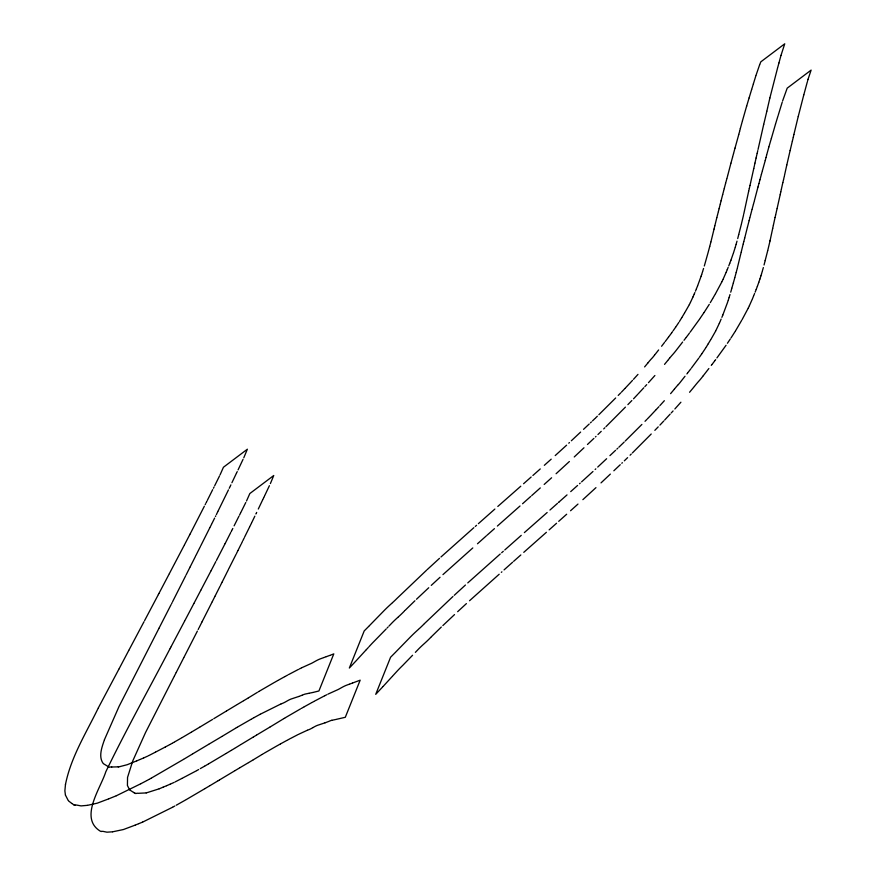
<?xml version="1.0" encoding="UTF-8"?>
<svg xmlns="http://www.w3.org/2000/svg" width="876" height="876" viewBox="0 0 876 876"><rect width="100%" height="100%" fill="white"/><g stroke="black" fill="none" stroke-linecap="round" stroke-linejoin="round"><path stroke-width="1.31" d="M65.426 795.036L64.879 790.853L65.492 784.272M65.481 784.469C70.89 757.16 86.166 732.96 98.2 708.158M773.398 225.143L775.03 217.598M773.377 225.252L772.72 228.351M743.724 214.182L748.652 191.296M754.926 163.199L754.488 165.246M754.981 162.98L756.076 158.041M770.103 240.484L769.982 241.053M770.124 240.374L772.687 228.461M781.304 189.501L780.823 191.778M781.381 189.161L782.421 184.453M743.538 215.091L741.446 223.84M769.938 241.283L767.803 250.262M721.09 200.757L722.689 194.538M750.71 182.252L753.765 168.564M747.469 227.059L749.1 220.719M777.012 208.904L775.687 214.795M777.089 208.565L780.144 194.866M721.058 200.867L720.291 204.009M750.612 182.712L750.02 185.362M747.436 227.169L745.487 234.932M753.787 168.444L754.367 165.816M758.047 149.446L763.708 124.392M780.188 194.636L780.768 192.008M784.447 175.638L786.779 165.071M784.272 176.437L783.571 179.558M741.348 224.3L738.753 234.429M767.726 250.602L765.153 260.61M742.487 120.658L746.659 106.04M757.795 150.595L757.192 153.256M766.828 111.296L763.741 124.282M766.883 111.066L767.551 108.066M793.24 137.477L792.364 141.124M793.284 137.247L793.897 134.488M714.794 225.964L714.06 228.975M714.849 225.734L716.787 217.763M746.604 106.27L749.09 97.97M749.287 188.603L748.684 191.176M749.308 188.493L749.998 185.482M741.227 252.036L743.133 244.196M767.573 107.956L769.851 98.09M769.873 97.981L777.439 68.503M741.151 252.376L740.439 255.277M765.131 260.73L764.058 264.99M775.632 215.025L775.063 217.478M793.952 134.258L798.156 116.782M738.731 234.538L737.712 238.568M756.459 156.399L756.097 157.921M756.503 156.169L757.16 153.366M782.837 182.712L782.476 184.223M782.881 182.471L783.538 179.679M710.951 241.765L714.039 229.096M778.906 63.072L777.505 68.262M778.939 62.952L780.976 55.44M737.406 267.738L740.384 255.518M710.874 242.105L709.768 246.32M737.253 268.406L736.179 272.502M719.054 208.86L718.386 211.565M719.108 208.63L720.225 204.25M745.377 235.403L744.731 237.987M786.812 164.962L790.086 150.705M708.476 251.138L709.735 246.441M734.778 277.78L733.332 282.948M734.855 277.44L736.114 272.743M708.399 251.478L704.315 265.997M724.222 188.603L725.591 183.358M740.33 128.52L742.454 120.778M750.601 214.905L751.937 209.78M766.708 154.822L768.832 147.08M724.134 188.964L723.554 191.22M733.53 153.563L732.566 157.165M733.562 153.453L734.986 148.186M740.308 128.641L739.629 131.28M750.513 215.266L749.965 217.401M759.908 179.876L758.977 183.347M759.941 179.755L761.364 174.499M766.62 155.183L766.073 157.341M717.477 215.102L716.82 217.642M717.51 214.992L718.287 211.915M731.898 287.963L733.3 283.068M743.801 241.645L743.231 243.824M743.888 241.294L744.699 238.108M731.81 288.314L730.726 292.19M757.948 187.114L754.335 200.9M757.981 186.993L758.912 183.588M722.722 194.417L723.488 191.461M749.133 220.599L749.801 218.004M790.119 150.584L792.331 141.233M727.923 174.707L730.913 163.254M727.748 175.408L727.058 178.003M754.127 201.71L753.404 204.426M762.383 170.82L761.397 174.368M762.438 170.579L765.175 160.746M738.797 134.444L735.019 148.066M738.884 134.094L739.596 131.4M765.23 160.516L765.974 157.702M768.898 146.839L771.252 138.769M752.506 207.689L753.294 204.787M749.122 97.849L751.663 89.451M752.44 207.941L752.079 209.287M775.468 124.272L771.329 138.528M775.501 124.151L778.041 115.752M798.222 116.541L803.774 94.936M753.371 83.888L755.889 75.697M808.077 79.179L811.121 70.102L787.195 88.158L782.618 100.904M725.624 183.226L726.883 178.605M753.338 84.008L751.75 89.199M808.044 79.3L807.53 81.129M736.037 244.568L735.205 247.426M736.136 244.196L737.001 241.141M762.416 270.87L761.507 273.98M762.514 270.509L763.346 267.563M730.989 163.002L732.533 157.286M781.053 55.199L784.743 43.8L760.817 61.846L759.667 64.715M807.322 81.862L803.818 94.816M702.694 271.286L703.559 268.472M729.073 297.588L730.015 294.533M761.474 274.1L760.97 275.743M702.596 271.637L701.742 274.319M735.052 247.93L733.595 252.518M728.974 297.939L728.197 300.391M760.894 275.995L759.93 278.951M756.065 75.15L759.612 64.857M782.235 102.142L778.337 114.865M758.846 282.192L759.886 279.083M758.802 282.324L757.379 286.31M701.118 276.192L697.603 285.839M701.665 274.56L701.161 276.071M728 300.983L727.54 302.373M727.463 302.614L722.831 314.988M733.508 252.781L730.945 260.15M104.474 739.629L119.059 706.417L159.027 628.202M104.43 739.749C101.999 746.998 98.178 756.634 103.226 763.533M729.763 263.282L730.902 260.281M756.185 289.452L757.324 286.452M729.708 263.413L728.766 265.855M756.087 289.715L755.145 292.157M696.453 288.686L697.559 285.959M722.788 315.119L721.879 317.353M754.597 293.526L753.82 295.453M696.354 288.938L695.445 291.171M728.164 267.355L727.277 269.567M726.193 272.206L727.211 269.699M752.572 298.519L753.59 296.011M726.073 272.491L723.193 279.017M752.451 298.793L749.429 305.625M694.876 292.54L694.23 294.04M721.145 319.094L720.554 320.474M692.971 296.975L690.452 302.406M693.025 296.865L694.131 294.292M719.349 323.288L720.4 320.846M719.295 323.408L715.725 330.898M251.598 522.895L254.839 516.172M251.467 523.191L249.561 527.067M270.388 483.585L273.75 475.504L249.824 493.549L246.528 500.984M231.91 482.731L236.323 473.467M243.769 457.809L247.371 449.202L223.446 467.247L220.007 474.989M258.289 509.033L262.778 499.616M264.585 495.893L269.403 485.698M238.064 469.897L243.024 459.385M230.903 484.866L230.607 485.49M264.366 496.353L263.775 497.601M721.769 282.028L715.561 293.591M722.985 279.466L721.912 281.733M749.363 305.768L748.29 308.034M748.213 308.188L742.235 319.39M244.634 537.01L249.485 527.221M218.179 510.861L228.461 489.87M230.454 485.808L230.005 486.738M217.96 511.321L216.383 514.573M228.745 568.831L236.038 554.377M244.196 537.93L242.838 540.722M256.69 512.416L256.383 513.04M211.642 524.1L214.642 518.077M237.243 471.606L236.476 473.16M228.461 569.444L227.07 572.236M238.02 550.402L241.02 544.379M263.621 497.907L263.085 499.002M211.499 524.417L209.901 527.593M237.878 550.719L236.443 553.577M256.23 513.358L255.923 513.982M195.917 555.461L200.297 546.712M190.191 566.816L195.534 556.238M229.698 487.363L229.238 488.304M234.1 525.852L238.984 516.128M222.219 581.916L226.676 573.024M242.455 541.51L241.426 543.58M207.426 500.163L212.682 489.662M190.037 567.122L186.106 574.941M216.492 593.271L220.172 586M222.066 582.222L220.566 585.212M214.664 485.764L219.471 476.062M215.759 515.844L215.452 516.479M216.35 593.578L215.178 595.91M206.977 501.083L206.517 502.003M240.966 512.219L245.773 502.517M240.659 512.843L239.553 515.022M212.255 601.713L215.014 596.227M159.18 627.895L171.083 604.626M232.819 528.458L232.425 529.235M202.29 621.325L212.091 602.031M202.214 621.478L201.907 622.102M206.364 502.309L206.046 502.933M214.051 487.001L213.416 488.25M172.539 601.768L185.635 575.882M176.207 672.483L183.73 657.767M198.918 628.07L201.754 622.409M689.346 304.596L690.398 302.527M200.692 545.934L209.736 527.91M176.043 672.801L174.466 675.889M198.513 628.869L198.195 629.505M689.237 304.815L684.506 313.115M715.615 331.128L711.06 339.143M172.057 602.721L171.576 603.673M232.271 529.542L231.713 530.637M191.165 531.962L204.36 506.208M205.575 503.864L205.17 504.642M217.467 558.428L225.033 543.744M197.374 631.092L183.894 657.46M169.353 573.649L174.499 563.815M190.76 532.75L190.278 533.692M217.303 558.735L216.405 560.476M169.188 573.966L159.082 593.172M231.549 530.944L231.231 531.568M185.548 619.321L193.903 603.455M158.917 593.49L158.337 594.596M185.383 619.639L184.716 620.909M174.291 676.217L145.515 732.577L132.703 761.058L127.546 777.428L127.425 785.487L129.604 789.834M190.114 534.01L189.774 534.645M144.595 620.591L158.173 594.913M230.738 532.52L225.121 543.591M170.973 646.893L184.551 621.226M170.809 647.211L170.393 647.999M174.674 563.498L184.343 545.08M189.61 534.962L184.507 544.752M200.965 589.964L210.886 571.053M215.825 561.593L211.061 570.736M98.364 707.841L118.895 669.165M144.014 621.697L143.675 622.332M200.801 590.282L194.067 603.137M170.218 648.317L169.889 648.952M128.969 650.058L143.511 622.65M119.07 668.848L128.794 650.386M169.714 649.28C148.362 690.124 125.826 730.365 105.766 771.865C100.554 788.51 78.96 818.042 100.225 831.116A22.732 5.574 -45.1 0 0 101.583 831.444M712.626 298.672L710.294 302.658M712.812 298.344L715.462 293.756M681.835 317.539L684.331 313.389M708.213 343.841L706.078 347.356M708.29 343.71L710.71 339.691M681.758 317.67L679.469 321.426M741.742 320.233L735.544 330.832M709.275 304.355L704.019 312.568M735.336 331.172L731 337.961M705.695 347.969L701.884 353.696M678.856 322.379L675.779 327.011M730.266 339.045L727.419 343.261M703.767 312.929L700.669 317.506M700.417 317.879L699.541 319.171M726.051 345.286L716.918 357.923M699.289 319.532L690.124 332.19M675.593 327.263L673.042 330.909M699.42 357.211L701.709 353.959M672.407 331.829L671.761 332.749M698.785 358.131L691.492 367.942M671.574 333L668.454 337.227M689.423 333.143L688.58 334.282M715.659 359.631L714.958 360.584M665.114 341.64L668.355 337.37M688.284 334.665L686.247 337.37M714.663 360.967L712.035 364.438M664.446 342.527L661.577 346.261M690.825 368.829L687.715 372.869M703.297 375.695L708.859 368.533M654.547 355.13L658.632 349.951M703.154 375.881L702.442 376.8A22.732 5.574 -45.1 0 1 699.541 380.348L698.15 381.903A26.291 6.45 -45.1 0 0 695.905 384.564L694.416 386.415M654.449 355.251L654.164 355.623A12.209 3 -45.1 0 1 651.974 358.251L651.262 358.985A16.721 4.106 -45.1 0 0 648.996 361.602L648.021 362.806M685.952 337.753L684.003 340.282M711.739 364.832L711.29 365.412M682.634 342.034L676.064 350.499A22.732 5.574 -45.1 0 1 673.162 354.035L671.772 355.601A26.291 6.45 -45.1 0 0 669.527 358.262M687.474 373.176L686.872 373.942M668.038 360.113L669.527 358.262M667.742 360.485L664.534 364.383M694.12 386.798L689.576 392.273M674.4 389.108L675.385 387.904A16.721 4.106 -45.1 0 1 677.641 385.287L678.331 384.553M685.01 376.253L680.543 381.925A12.209 3 -45.1 0 1 678.352 384.553M647.901 362.96L644.605 366.913M674.279 389.262L670.6 393.652M654.887 375.519L648.481 382.67M680.904 402.215L674.859 408.972M368.895 646.86L371.019 644.539A29.105 7.139 -45.1 0 1 374.282 641.144L386.196 628.957M633.49 379.319L637.969 374.391M659.869 405.632L664.347 400.704M356.641 660.23L365.84 650.189M646.696 384.652L644.878 386.623M383.02 686.532L392.218 676.491M673.075 410.954L671.257 412.925M368.183 647.649L367.646 648.229M356.291 660.613L349.338 668.038L364.208 630.928L368.752 626.362M382.67 686.926L375.716 694.34L390.587 657.241L395.131 652.664M632.527 380.381L629.833 383.272M658.905 406.694L656.212 409.585M367.285 648.623L366.201 649.795M637.947 394.112L643.783 387.805M664.687 420.02L670.162 414.107M637.399 394.704L633.534 398.81M663.778 421.006L659.913 425.112M625.201 388.21L629.537 383.579M392.579 676.097L397.397 670.841A29.105 7.139 -45.1 0 1 400.66 667.446L402.522 665.607M651.58 414.512L655.916 409.88M624.927 388.495L621.5 392.098M651.306 414.808L647.747 418.531M388.988 626.066L391.769 623.164A26.773 6.57 -45.1 0 1 396.259 618.795L397.978 617.241M415.366 652.368L418.148 649.466A26.773 6.57 -45.1 0 1 422.637 645.097L424.356 643.542M388.057 627.03L387.126 627.993M369.135 625.957L384.487 610.222A42.683 10.479 -45.1 0 1 389.338 605.557L392.032 603.093M395.514 652.27L410.866 636.523A42.683 10.479 -45.1 0 1 415.717 631.859L418.41 629.395M631.848 400.551L627.884 404.624M658.226 426.864L654.832 430.346M412.574 655.27L402.894 665.234M404.953 610.495L414.928 600.75M431.331 636.797L441.307 627.052M430.959 637.18L429.667 638.505A30.342 7.446 -45.1 0 1 425.692 642.327L424.74 643.203M404.405 611.065L403.288 612.193A30.342 7.446 -45.1 0 1 399.314 616.025L398.361 616.89M620.701 392.908L618.215 395.426M424.466 623.581L452.958 596.49M424.291 623.756L423.239 624.818A28.744 7.052 -45.1 0 1 419.823 628.103L418.827 629.012M647.079 419.21L645.021 421.301M625.42 407.121L606.006 426.634M651.229 434.003L632.384 452.936M615.664 397.989L598.866 414.709M604.867 427.773L603.717 428.901M625.245 441.011L641.889 424.444M631.246 454.075L630.096 455.213M624.172 442.073L621.796 444.395M597.344 416.22L595.417 418.093M601.221 431.353L597.947 434.529M627.599 457.655L624.325 460.831M594.826 418.662L592.461 420.929M621.358 444.822L618.839 447.231M416.483 599.261L428.736 587.741M442.862 625.573L454.524 614.591M574.251 456.954L583.974 447.789M596.008 436.39L595.428 436.938M601.013 482.895L610.353 474.091M622.387 462.692L621.807 463.251M571.349 440.759L580.624 432.076M591.399 421.947L590.468 422.823M587.467 444.482L593.873 438.416M597.728 467.061L606.619 458.728M617.777 448.249L616.846 449.125M613.846 470.784L620.252 464.718M583.547 429.328L589.198 424.017M609.926 455.63L615.576 450.319M431.266 585.387L440.037 577.284M457.644 611.689L466.415 603.597M569.444 442.555L568.765 443.19M595.822 468.857L595.143 469.492M427.444 569.389L439.489 558.34M454.261 595.297L465.441 585.026M426.798 569.991L396.861 598.516A28.744 7.052 -45.1 0 1 393.444 601.801L392.448 602.71M595.954 487.647L582.868 499.659M569.378 461.521L556.096 473.719M442.96 574.612L472.799 547.938M469.536 600.739L499.178 574.24M566.597 445.194L555.22 455.564M592.975 471.496L581.598 481.866M440.967 556.983L473.839 527.702M467.773 582.901L500.218 554.004M477.486 543.766L486.257 535.915M504.05 569.893L512.635 562.217M478.395 523.662L494.874 509.055M544.182 484.45L551.606 477.77M504.773 549.964L521.253 535.367M570.561 510.752L577.985 504.072M544.325 465.32L551.201 459.166M570.703 491.622L577.58 485.468M580.208 483.125L579.518 483.749M497.382 526.049L520.015 506M523.76 552.351L546.394 532.301M522.556 503.744L530.757 496.429M549.132 529.87L556.556 523.257M558.702 521.34L566.673 514.234M497.798 506.459L520.782 486.213M523.574 483.738L531.152 477.015M532.882 475.482L540.262 468.934M531.732 495.564L540.295 487.921M503.306 551.289L501.663 552.734M524.374 532.597L547.161 512.515M549.953 510.04L557.53 503.317M559.26 501.784L567.013 494.907M501.904 571.831L501.324 572.346M476.555 525.304L475.285 526.432M487.045 535.225L494.447 528.655M559.063 501.959L558.494 502.474M513.61 561.352L520.826 554.957M248.379 697.876L257.205 692.467M248.061 698.073L243.736 700.658M253.317 759.788L261.804 754.63M252.978 759.996L248.543 762.624M240.812 744.589L252.967 737.231M213.766 718.692L226.424 711.027M234.812 748.246L240.144 744.994M234.494 748.443L231.483 750.25M256.788 734.942L269.808 727.146M191.439 732.117L199.64 727.211M237.484 704.37L243.429 700.844M193.289 753.513L208.674 744.315M256.46 735.15L253.306 737.044M191.121 732.303L182.372 737.461M212.616 719.393L199.969 727.014M237.144 704.578L226.753 710.83M259.23 691.241L274.079 682.623M258.858 691.471L258.113 691.92M192.961 753.71L191.964 754.313M285.423 717.663L300.632 708.826M285.05 717.882L283.944 718.55M219.504 779.914L235.053 770.617M219.175 780.122L218.179 780.724M209.003 744.118L221.836 736.508M237.418 727.135L250.843 719.426M226.347 753.316L231.165 750.436M226.019 753.513L208.751 763.773M235.217 770.519L239.685 767.847M264.125 753.24L277.057 745.815M191.625 754.521L183.84 759.196M237.078 727.332L235.764 728.131M283.583 718.769L270.115 726.97M217.839 780.921L210.054 785.597M263.457 753.634L262.143 754.433M182.066 737.647L174.488 741.983M208.444 763.949L204.82 766.062M204.951 788.608L209.725 785.783M204.787 788.707L186.478 799.46M235.425 728.328L222 736.409M240.013 767.65L248.215 762.81M186.314 799.558L177.51 804.518M183.511 759.382L151.296 778.129M277.922 680.444L284.733 676.666M304.3 706.746L311.111 702.979M277.561 680.652L274.593 682.327M303.939 706.954L301.497 708.345M254.193 717.543L260.172 714.279M280.572 743.855L286.551 740.592M254.029 717.641L251.16 719.251M280.408 743.943L277.539 745.564M313.017 727.562L314.276 726.85A26.773 6.57 -45.1 0 1 317.66 725.273L324.996 722.831M312.863 727.649L311.768 728.274A30.342 7.446 -45.1 0 1 308.735 729.73L307.585 730.157M173.919 742.3L172.671 743.012M200.297 768.602L204.535 766.215M198.633 769.544L196.728 770.617M172.123 743.319L170.207 744.392M169.944 744.534L165.345 746.976M150.979 778.304L149.062 779.366M196.323 770.847L185.723 776.421M177.193 804.694L176.24 805.23M288.73 674.509L298.245 669.505M148.745 779.53L146.85 780.582M315.108 700.811L324.624 695.807M174.806 806.019L172.911 807.059M314.407 701.205L311.801 702.607M287.854 674.991L284.908 676.579M146.215 780.921L140.839 783.724M290.427 738.523L297.939 734.625M172.594 807.234L142.711 822.06M289.803 738.862L286.857 740.428M185.416 776.585L181.934 778.403M260.325 714.203L280.944 703.943M301.552 667.84L310.082 663.975A28.744 7.052 -45.1 0 0 312.688 662.727L316.039 660.854A42.683 10.479 -45.1 0 1 319.729 659.08L323.178 657.81M301.005 668.125L299.154 669.056M327.931 694.142L336.461 690.277A28.744 7.052 -45.1 0 0 339.067 689.029L342.417 687.156A42.683 10.479 -45.1 0 1 346.108 685.382L349.557 684.112M155.556 752.101L165.214 747.053M155.424 752.177L148.646 755.659M326.825 694.712L324.81 695.719M181.803 778.479L175.025 781.961M140.697 783.801L116.333 795.758M298.53 734.34L307.323 730.255M147.858 756.043L143.85 757.86M174.006 782.454L170.229 784.162M302.297 695.139L303.249 694.734A29.105 7.139 -45.1 0 1 305.45 694L308.845 693.31M328.675 721.441L329.628 721.036A29.105 7.139 -45.1 0 1 331.829 720.302M302.023 695.259L298.727 696.497M328.412 721.561L325.105 722.799M140.127 759.448L143.62 757.959M139.864 759.558L136.809 760.839M166.626 785.695L170.119 784.217M166.506 785.75L163.188 787.141M159.235 788.794L163.056 787.195M159.114 788.838L146.259 792.911M138.769 823.67L142.58 822.115M138.496 823.779L135.243 825.093M136.678 760.894L127.195 764.715L119.957 766.588M116.07 795.868L108.865 798.792M108.591 798.901L97.247 803.172L87.644 805.318M134.97 825.203L123.374 829.55L112.675 831.795M326.299 656.672L329.661 655.467M352.678 682.973L360.167 680.181L345.297 717.291L335.683 719.503M352.524 683.039L350.071 683.926M325.992 656.792L323.693 657.624M281.207 703.855L282.368 703.417A30.342 7.446 -45.1 0 0 285.379 701.972L287.897 700.548A26.773 6.57 -45.1 0 1 291.281 698.96L298.617 696.529M330.044 655.336L333.789 653.879L318.919 690.978L312.94 692.456M309.184 693.223L312.732 692.5M335.223 719.612L331.818 720.313M111.613 767.004L118.479 766.85M118.238 766.894L119.793 766.62M146.172 792.922L137.992 793.317A16.721 4.106 -45.1 0 0 136.787 793.306L136.349 793.426A12.209 3 -45.1 0 1 135.2 793.349L135.156 793.262M87.436 805.34L81.085 805.898L77.132 805.164A26.291 6.45 -45.1 0 0 76.004 805.055L75.314 805.11M112.467 831.828L106.916 832.178L103.51 831.466A26.291 6.45 -45.1 0 0 102.382 831.357L101.605 831.423M111.668 767.026L111.723 767.037A16.721 4.106 -45.1 0 0 110.409 767.004L109.971 767.124A12.209 3 -45.1 0 1 108.821 767.048L108.777 766.96M103.664 763.839L108.602 766.828M133.557 792.462L134.948 793.108M133.721 792.517L130.075 790.174M71.755 803.434L68.514 800.872M71.821 803.467L73.847 804.814M68.229 800.5L65.448 795.112M75.205 805.143A22.732 5.574 -45.1 0 1 73.836 804.825"/></g></svg>
